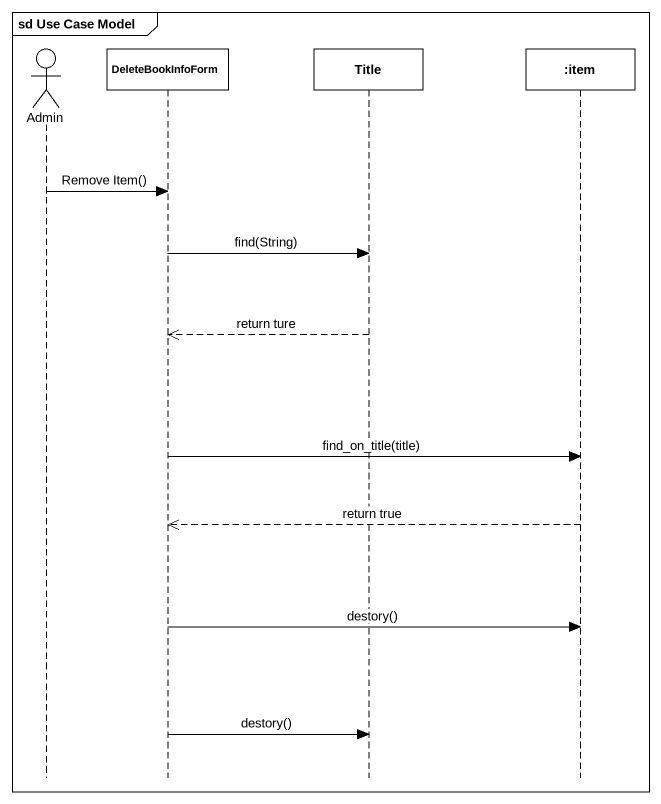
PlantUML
@startuml
mainframe sd Use Case Model
hide footbox
actor Admin
participant DeleteBookInfoForm
participant "Title" as Title_
participant ":item" as item

Admin -> DeleteBookInfoForm : Remove Item()
DeleteBookInfoForm -> Title_ : find(String)
Title_ -->> DeleteBookInfoForm : return ture
DeleteBookInfoForm -> item : find_on_title(title)
item -->> DeleteBookInfoForm : return true
DeleteBookInfoForm -> item : destory()
DeleteBookInfoForm -> Title_ : destory()
@enduml
